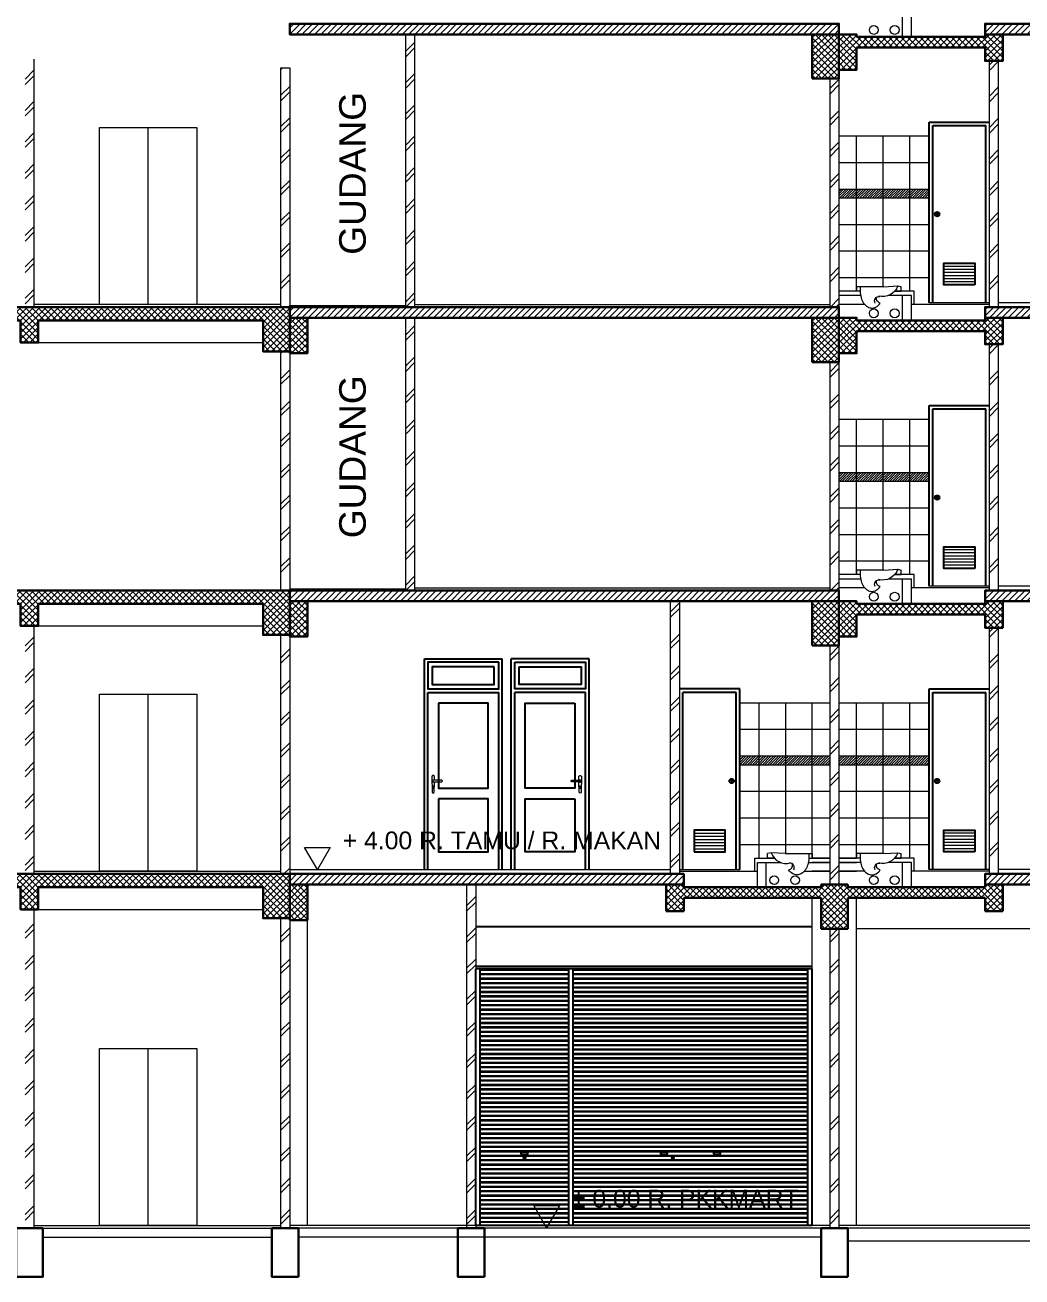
# Model space of a CAD drawing. Header units: millimetres. Extents: x -16 to 103, y -17 to 67.
# Drawn here: x 9.46 to 20.72, y -0.58 to 13.56 of the extents above; entities that cross this region are included whole.
import ezdxf

# ---------------------------------------------------------------- set-up
doc = ezdxf.new("R2010")
doc.units = ezdxf.units.MM
for name, color, linetype, lineweight in [('ars', 11, 'Continuous', 0), ('BLK', 1, 'Continuous', 30), ('lan', 7, 'Continuous', 15), ('NOT', 7, 'Continuous', 20), ('SANITAIR', 15, 'Continuous', 9), ('tem', 5, 'Continuous', 20)]:
    doc.layers.add(name, color=color, linetype=linetype, lineweight=lineweight)
doc.layers.add('Kusen', color=30, linetype='Continuous')
doc.styles.add('S', font='simplex', dxfattribs={"width": 0.75})
doc.styles.get("Standard").update_dxf_attribs({"font": 'arial.ttf'})
pattern_1 = [(45, (0, 0), (-0.03535534, 0.03535534), []), (135, (0, 0), (-0.03535534, -0.03535534), [])]
pattern_2 = [(45, (0, 0), (-0.03535534, 0.03535534), [])]
pattern_3 = [(45, (0, 3.2), (-0.03535534, 0.03535534), []), (135, (0, 3.2), (-0.03535534, -0.03535534), [])]
pattern_4 = [(45, (0, 3.2), (-0.03535534, 0.03535534), [])]

# ---------------------------------------------------------------- blocks, each defined once
blk = doc.blocks.new('PEIL')
blk.add_lwpolyline([(-0.188, 0.325), (0.188, 0.325), (0, 0)], close=True)
at = {"style": 'S', "width": 1.1, "flags": 4}
blk.add_attdef('CAT', (0.265, 0.036), '', height=0.2, dxfattribs=at)
blk = doc.blocks.new('Sswc2')
for p, q in [((-0.465, 0.01), (-0.505, 0)), ((-0.505, -0.05), (-0.505, 0)), ((-0.306, 0), (-0.465, 0.01)), ((-0.306, 0), (0, 0)), ((-0.04, 0), (-0.04, -0.05)), ((0, 0), (0, -0.05)), ((-0.433, -0.05), (-0.505, -0.05)), ((-0.04, -0.05), (0, -0.05))]:
    blk.add_line(p, q)
blk.add_lwpolyline([(-0.04, -0.05, -0.070615), (-0.051, -0.125, -0.082272), (-0.079, -0.184, -0.106848), (-0.125, -0.227, -0.134472), (-0.173, -0.24, -0.134472), (-0.221, -0.227, -0.106848), (-0.267, -0.184, -0.006572)], format="xyb")
for centre, radius, start, end in [((-0.294, 0.069), 0.181, 199.1507, 284.8781), ((-0.277, -0.131), 0.0539, 281.0512, 16.0423), ((-0.254, -0.159), 0.0509, 329.5758, 97.5426)]:
    blk.add_arc(centre, radius, start, end)
blk = doc.blocks.new('GAGANG PINTU')
at = {"ltscale": 0.2}
for points in [[(1350.091, 1379.836), (1350.09, 1379.884), (1350.094, 1379.884, -0.666667), (1350.118, 1379.884), (1350.122, 1379.884), (1350.118, 1379.7), (1350.114, 1379.7, -1), (1350.098, 1379.7), (1350.094, 1379.7), (1350.091, 1379.82)], [(1350.01, 1379.82, -1), (1350.01, 1379.836), (1350.106, 1379.836, -1), (1350.106, 1379.82), (1350.01, 1379.82)]]:
    blk.add_lwpolyline(points, format="xyb", dxfattribs=at)
at = {"lineweight": 0, "ltscale": 0.2}
blk.add_lwpolyline([(1350.102, 1379.758, -3.732051), (1350.11, 1379.758), (1350.11, 1379.748, -1), (1350.102, 1379.748), (1350.102, 1379.758)], format="xyb", dxfattribs=at)
blk.add_lwpolyline([(1350.105, 1379.768), (1350.107, 1379.768), (1350.107, 1379.76), (1350.105, 1379.76)], close=True, dxfattribs=at)
blk.add_circle((1350.106, 1379.764), 0.0072, dxfattribs=at)
blk.add_arc((1350.106, 1379.828), 0.012, 221.8103, 138.1897, dxfattribs=at)

msp = doc.modelspace()

# ---------------------------------------------------------------- hatches: boundary and pattern name
at = {"layer": 'ars'}
h = msp.add_hatch(dxfattribs=at)
h.set_pattern_fill('_USER', color=256, scale=0.05, angle=45, pattern_type=0)
h.set_pattern_definition(pattern_4)
h.paths.add_polyline_path([(18.65, 13.455), (12.45, 13.455), (12.45, 13.575), (18.65, 13.575)])
h = msp.add_hatch(dxfattribs=at)
h.set_pattern_fill('_USER', color=256, scale=0.05, angle=45, pattern_type=0)
h.set_pattern_definition([(45, (0, 6.4), (-0.03535534, 0.03535534), [])])
h.paths.add_polyline_path([(29.3, 13.455), (20.3, 13.455), (20.3, 13.575), (29.3, 13.575)])
h = msp.add_hatch(dxfattribs=at)
h.set_pattern_fill('TEMBOK', color=256, scale=0.25)
h.set_pattern_definition([(45, (13.81, 9.425), (-0.176777, 0.176777), []), (45, (13.8725, 9.425), (-0.176777, 0.176777), [])])
h.paths.add_polyline_path([(13.86, 13.455), (13.76, 13.455), (13.76, 10.375), (13.86, 10.375)])
h = msp.add_hatch(dxfattribs=at)
h.set_pattern_fill('_USER', color=256, scale=0.05, angle=45, double=1, pattern_type=0)
h.set_pattern_definition(pattern_3)
h.paths.add_polyline_path([(18.65, 13.455), (18.35, 13.455), (18.35, 12.955), (18.65, 12.955)])
h = msp.add_hatch(dxfattribs=at)
h.set_pattern_fill('_USER', color=256, scale=0.05, angle=45, double=1, pattern_type=0)
h.set_pattern_definition([(45, (0, 6.4), (-0.03535534, 0.03535534), []), (135, (0, 6.4), (-0.03535534, -0.03535534), [])])
h.paths.add_polyline_path([(18.65, 13.455), (18.85, 13.455), (18.85, 13.425), (20.3, 13.425), (20.3, 13.455), (20.5, 13.455), (20.5, 13.155), (20.3, 13.155), (20.3, 13.305), (18.85, 13.305), (18.85, 13.055), (18.65, 13.055)])
h = msp.add_hatch(dxfattribs=at)
h.set_pattern_fill('TEMBOK', color=256, scale=0.25)
h.set_pattern_definition([(45, (9.51217, 10.525), (-0.176777, 0.176777), []), (45, (9.57467, 10.525), (-0.176777, 0.176777), [])])
h.paths.add_polyline_path([(9.5622, 13.175), (9.4622, 13.175), (9.4622, 10.375), (9.5622, 10.375)])
h = msp.add_hatch(dxfattribs=at)
h.set_pattern_fill('TEMBOK', color=256, scale=0.25)
h.set_pattern_definition([(45, (4.4, 9.535), (-0.1767767, 0.1767767), []), (45, (4.4625, 9.535), (-0.1767767, 0.1767767), [])])
h.paths.add_polyline_path([(20.45, 13.155), (20.35, 13.155), (20.35, 10.375), (20.45, 10.375)])
h = msp.add_hatch(dxfattribs=at)
h.set_pattern_fill('TEMBOK', color=256, scale=0.25)
h.set_pattern_definition([(45, (-12.4, 14.18), (-0.1767767, 0.1767767), []), (45, (-12.3375, 14.18), (-0.1767767, 0.1767767), [])])
h.paths.add_polyline_path([(12.45, 10.375), (12.35, 10.375), (12.35, 13.075), (12.45, 13.075)])
h = msp.add_hatch(dxfattribs=at)
h.set_pattern_fill('TEMBOK', color=256, scale=0.25)
h.set_pattern_definition([(45, (6.2, 9.335), (-0.1767767, 0.1767767), []), (45, (6.2625, 9.335), (-0.1767767, 0.1767767), [])])
h.paths.add_polyline_path([(18.65, 12.955), (18.55, 12.955), (18.55, 10.375), (18.65, 10.375)])
at = {"layer": 'ars', "linetype": 'ByBlock'}
h = msp.add_hatch(dxfattribs=at)
h.set_pattern_fill('_USER', color=256, scale=0.02, angle=45, pattern_type=0)
h.set_pattern_definition([(45, (34.385, 3.405), (-0.014142136, 0.014142136), [])])
h.paths.add_polyline_path([(18.65, 11.605), (18.65, 11.705), (19.67, 11.705), (19.67, 11.605)])
at = {"layer": 'ars'}
h = msp.add_hatch(dxfattribs=at)
h.set_pattern_fill('_USER', color=256, scale=0.05, angle=45, double=1, pattern_type=0)
h.set_pattern_definition([(45, (0, 6.4), (-0.03535534, 0.03535534), []), (135, (0, 6.4), (-0.03535534, -0.03535534), [])])
h.paths.add_polyline_path([(6.15, 10.375), (6.15, 9.875), (6.45, 9.875), (6.45, 10.225), (9.4122, 10.225), (9.4122, 9.975), (9.6122, 9.975), (9.6122, 10.225), (12.15, 10.225), (12.15, 9.875), (12.45, 9.875), (12.45, 10.375)])
h = msp.add_hatch(dxfattribs=at)
h.set_pattern_fill('_USER', color=256, scale=0.05, angle=45, pattern_type=0)
h.set_pattern_definition(pattern_2)
h.paths.add_polyline_path([(18.65, 10.255), (12.45, 10.255), (12.45, 10.375), (18.65, 10.375)])
h = msp.add_hatch(dxfattribs=at)
h.set_pattern_fill('_USER', color=256, scale=0.05, angle=45, pattern_type=0)
h.set_pattern_definition(pattern_4)
h.paths.add_polyline_path([(29.3, 10.255), (20.3, 10.255), (20.3, 10.375), (29.3, 10.375)])
h = msp.add_hatch(dxfattribs=at)
h.set_pattern_fill('_USER', color=256, scale=0.05, angle=45, double=1, pattern_type=0)
h.set_pattern_definition(pattern_1)
h.paths.add_polyline_path([(12.65, 10.255), (12.45, 10.255), (12.45, 9.855), (12.65, 9.855)])
h = msp.add_hatch(dxfattribs=at)
h.set_pattern_fill('TEMBOK', color=256, scale=0.25)
h.set_pattern_definition([(45, (13.81, 6.225), (-0.176777, 0.176777), []), (45, (13.8725, 6.225), (-0.176777, 0.176777), [])])
h.paths.add_polyline_path([(13.86, 10.255), (13.76, 10.255), (13.76, 7.175), (13.86, 7.175)])
h = msp.add_hatch(dxfattribs=at)
h.set_pattern_fill('_USER', color=256, scale=0.05, angle=45, double=1, pattern_type=0)
h.set_pattern_definition(pattern_1)
h.paths.add_polyline_path([(18.65, 10.255), (18.35, 10.255), (18.35, 9.755), (18.65, 9.755)])
h = msp.add_hatch(dxfattribs=at)
h.set_pattern_fill('_USER', color=256, scale=0.05, angle=45, double=1, pattern_type=0)
h.set_pattern_definition(pattern_3)
h.paths.add_polyline_path([(18.65, 10.255), (18.85, 10.255), (18.85, 10.225), (20.3, 10.225), (20.3, 10.255), (20.5, 10.255), (20.5, 9.955), (20.3, 9.955), (20.3, 10.105), (18.85, 10.105), (18.85, 9.855), (18.65, 9.855)])
h = msp.add_hatch(dxfattribs=at)
h.set_pattern_fill('TEMBOK', color=256, scale=0.25)
h.set_pattern_definition([(45, (4.4, 6.335), (-0.1767767, 0.1767767), []), (45, (4.4625, 6.335), (-0.1767767, 0.1767767), [])])
h.paths.add_polyline_path([(20.45, 9.955), (20.35, 9.955), (20.35, 7.175), (20.45, 7.175)])
h = msp.add_hatch(dxfattribs=at)
h.set_pattern_fill('TEMBOK', color=256, scale=0.25)
h.set_pattern_definition([(45, (-12.4, 10.98), (-0.1767767, 0.1767767), []), (45, (-12.3375, 10.98), (-0.1767767, 0.1767767), [])])
h.paths.add_polyline_path([(12.45, 7.175), (12.35, 7.175), (12.35, 9.875), (12.45, 9.875)])
h = msp.add_hatch(dxfattribs=at)
h.set_pattern_fill('TEMBOK', color=256, scale=0.25)
h.set_pattern_definition([(45, (6.2, 6.135), (-0.1767767, 0.1767767), []), (45, (6.2625, 6.135), (-0.1767767, 0.1767767), [])])
h.paths.add_polyline_path([(18.65, 9.755), (18.55, 9.755), (18.55, 7.175), (18.65, 7.175)])
at = {"layer": 'ars', "linetype": 'ByBlock'}
h = msp.add_hatch(dxfattribs=at)
h.set_pattern_fill('_USER', color=256, scale=0.02, angle=45, pattern_type=0)
h.set_pattern_definition([(45, (34.385, 0.205), (-0.014142136, 0.014142136), [])])
h.paths.add_polyline_path([(18.65, 8.405), (18.65, 8.505), (19.67, 8.505), (19.67, 8.405)])
at = {"layer": 'ars'}
h = msp.add_hatch(dxfattribs=at)
h.set_pattern_fill('_USER', color=256, scale=0.05, angle=45, double=1, pattern_type=0)
h.set_pattern_definition([(45, (0, 3.2), (-0.03535534, 0.03535534), []), (135, (0, 3.2), (-0.03535534, -0.03535534), [])])
h.paths.add_polyline_path([(6.15, 7.175), (6.15, 6.675), (6.45, 6.675), (6.45, 7.025), (9.4122, 7.025), (9.4122, 6.775), (9.6122, 6.775), (9.6122, 7.025), (12.15, 7.025), (12.15, 6.675), (12.45, 6.675), (12.45, 7.175)])
h = msp.add_hatch(dxfattribs=at)
h.set_pattern_fill('_USER', color=256, scale=0.05, angle=45, pattern_type=0)
h.set_pattern_definition(pattern_2)
h.paths.add_polyline_path([(18.65, 7.055), (12.45, 7.055), (12.45, 7.175), (18.65, 7.175)])
h = msp.add_hatch(dxfattribs=at)
h.set_pattern_fill('_USER', color=256, scale=0.05, angle=45, pattern_type=0)
h.set_pattern_definition(pattern_2)
h.paths.add_polyline_path([(29.3, 7.055), (20.3, 7.055), (20.3, 7.175), (29.3, 7.175)])
h = msp.add_hatch(dxfattribs=at)
h.set_pattern_fill('_USER', color=256, scale=0.05, angle=45, double=1, pattern_type=0)
h.set_pattern_definition(pattern_1)
h.paths.add_polyline_path([(12.45, 7.055), (12.65, 7.055), (12.65, 6.655), (12.45, 6.655), (12.45, 6.675)])
h = msp.add_hatch(dxfattribs=at)
h.set_pattern_fill('TEMBOK', color=256, scale=0.25)
h.set_pattern_definition([(45, (8, 3.135), (-0.176777, 0.176777), []), (45, (8.0625, 3.135), (-0.176777, 0.176777), [])])
h.paths.add_polyline_path([(16.85, 7.055), (16.75, 7.055), (16.75, 3.975), (16.85, 3.975)])
h = msp.add_hatch(dxfattribs=at)
h.set_pattern_fill('_USER', color=256, scale=0.05, angle=45, double=1, pattern_type=0)
h.set_pattern_definition(pattern_1)
h.paths.add_polyline_path([(18.35, 6.555), (18.65, 6.555), (18.65, 7.055), (18.35, 7.055)])
h = msp.add_hatch(dxfattribs=at)
h.set_pattern_fill('_USER', color=256, scale=0.05, angle=45, double=1, pattern_type=0)
h.set_pattern_definition(pattern_1)
h.paths.add_polyline_path([(18.65, 7.055), (18.85, 7.055), (18.85, 7.025), (20.3, 7.025), (20.3, 7.055), (20.5, 7.055), (20.5, 6.755), (20.3, 6.755), (20.3, 6.905), (18.85, 6.905), (18.85, 6.655), (18.65, 6.655)])
h = msp.add_hatch(dxfattribs=at)
h.set_pattern_fill('TEMBOK', color=256, scale=0.25)
h.set_pattern_definition([(45, (9.51217, 4.125), (-0.176777, 0.176777), []), (45, (9.57467, 4.125), (-0.176777, 0.176777), [])])
h.paths.add_polyline_path([(9.5622, 6.775), (9.4622, 6.775), (9.4622, 3.975), (9.5622, 3.975)])
h = msp.add_hatch(dxfattribs=at)
h.set_pattern_fill('TEMBOK', color=256, scale=0.25)
h.set_pattern_definition([(45, (-12.4, 7.83), (-0.1767767, 0.1767767), []), (45, (-12.3375, 7.83), (-0.1767767, 0.1767767), [])])
h.paths.add_polyline_path([(12.45, 3.975), (12.35, 3.975), (12.35, 6.675), (12.45, 6.675)])
h = msp.add_hatch(dxfattribs=at)
h.set_pattern_fill('TEMBOK', color=256, scale=0.25)
h.set_pattern_definition([(45, (4.4, 3.135), (-0.1767767, 0.1767767), []), (45, (4.4625, 3.135), (-0.1767767, 0.1767767), [])])
h.paths.add_polyline_path([(20.45, 6.755), (20.35, 6.755), (20.35, 3.975), (20.45, 3.975)])
h = msp.add_hatch(dxfattribs=at)
h.set_pattern_fill('TEMBOK', color=256, scale=0.25)
h.set_pattern_definition([(45, (6.2, 2.935), (-0.1767767, 0.1767767), []), (45, (6.2625, 2.935), (-0.1767767, 0.1767767), [])])
h.paths.add_polyline_path([(18.65, 6.555), (18.55, 6.555), (18.55, 3.855), (18.65, 3.855)])
at = {"layer": 'ars', "linetype": 'ByBlock'}
h = msp.add_hatch(dxfattribs=at)
h.set_pattern_fill('_USER', color=256, scale=0.02, angle=45, pattern_type=0)
h.set_pattern_definition([(45, (35.689642, -2.994994), (-0.014142136, 0.014142136), [])])
h.paths.add_polyline_path([(17.53, 5.205), (17.53, 5.305), (18.55, 5.305), (18.55, 5.205)])
h = msp.add_hatch(dxfattribs=at)
h.set_pattern_fill('_USER', color=256, scale=0.02, angle=45, pattern_type=0)
h.set_pattern_definition([(45, (34.569642, -2.994994), (-0.014142136, 0.014142136), [])])
h.paths.add_polyline_path([(18.65, 5.205), (18.65, 5.305), (19.67, 5.305), (19.67, 5.205)])
at = {"layer": 'ars'}
h = msp.add_hatch(dxfattribs=at)
h.set_pattern_fill('_USER', color=256, scale=0.05, angle=45, double=1, pattern_type=0)
h.set_pattern_definition(pattern_1)
h.paths.add_polyline_path([(6.15, 3.975), (6.15, 3.475), (6.45, 3.475), (6.45, 3.825), (9.4122, 3.825), (9.4122, 3.575), (9.6122, 3.575), (9.6122, 3.825), (12.15, 3.825), (12.15, 3.475), (12.45, 3.475), (12.45, 3.975)])
h = msp.add_hatch(dxfattribs=at)
h.set_pattern_fill('_USER', color=256, scale=0.05, angle=45, pattern_type=0)
h.set_pattern_definition(pattern_2)
h.paths.add_polyline_path([(16.9, 3.975), (12.45, 3.975), (12.45, 3.855), (16.9, 3.855)])
h = msp.add_hatch(dxfattribs=at)
h.set_pattern_fill('_USER', color=256, scale=0.05, angle=45, pattern_type=0)
h.set_pattern_definition(pattern_2)
h.paths.add_polyline_path([(29.3, 3.855), (20.3, 3.855), (20.3, 3.975), (29.3, 3.975)])
h = msp.add_hatch(dxfattribs=at)
h.set_pattern_fill('_USER', color=256, scale=0.05, angle=45, double=1, pattern_type=0)
h.set_pattern_definition([(45, (-5.103317, 2e-15), (-0.03535534, 0.03535534), []), (135, (-5.103317, 2e-15), (-0.03535534, -0.03535534), [])])
h.paths.add_polyline_path([(12.65, 3.855), (12.45, 3.855), (12.45, 3.475), (12.45, 3.475), (12.45, 3.455), (12.65, 3.455)])
h = msp.add_hatch(dxfattribs=at)
h.set_pattern_fill('TEMBOK', color=256, scale=0.25)
h.set_pattern_definition([(45, (-10.3, 4.68), (-0.1767767, 0.1767767), []), (45, (-10.2375, 4.68), (-0.1767767, 0.1767767), [])])
h.paths.add_polyline_path([(14.55, -0.025), (14.45, -0.025), (14.45, 3.855), (14.55, 3.855)])
h = msp.add_hatch(dxfattribs=at)
h.set_pattern_fill('_USER', color=256, scale=0.05, angle=45, double=1, pattern_type=0)
h.set_pattern_definition(pattern_1)
h.paths.add_polyline_path([(16.7, 3.855), (16.9, 3.855), (16.9, 3.825), (18.45, 3.825), (18.45, 3.855), (18.75, 3.855), (18.75, 3.825), (20.3, 3.825), (20.3, 3.855), (20.5, 3.855), (20.5, 3.555), (20.3, 3.555), (20.3, 3.705), (18.75, 3.705), (18.75, 3.355), (18.45, 3.355), (18.45, 3.705), (16.9, 3.705), (16.9, 3.555), (16.7, 3.555)])
h = msp.add_hatch(dxfattribs=at)
h.set_pattern_fill('TEMBOK', color=256, scale=0.25)
h.set_pattern_definition([(45, (9.48783, 0.155), (-0.176777, 0.176777), []), (45, (9.55033, 0.155), (-0.176777, 0.176777), [])])
h.paths.add_polyline_path([(9.5622, 3.575), (9.4622, 3.575), (9.4622, -0.025), (9.5622, -0.025)])
h = msp.add_hatch(dxfattribs=at)
h.set_pattern_fill('TEMBOK', color=256, scale=0.25)
h.set_pattern_definition([(45, (-12.4, 4.68), (-0.1767767, 0.1767767), []), (45, (-12.3375, 4.68), (-0.1767767, 0.1767767), [])])
h.paths.add_polyline_path([(12.45, -0.025), (12.35, -0.025), (12.35, 3.475), (12.45, 3.475)])
h = msp.add_hatch(dxfattribs=at)
h.set_pattern_fill('TEMBOK', color=256, scale=0.25)
h.set_pattern_definition([(45, (-6.2, 4.68), (-0.1767767, 0.1767767), []), (45, (-6.1375, 4.68), (-0.1767767, 0.1767767), [])])
h.paths.add_polyline_path([(18.65, -0.025), (18.55, -0.025), (18.55, 3.355), (18.65, 3.355)])

# ---------------------------------------------------------------- linework, layer by layer
for p, q in [((19.67, 12.305), (18.65, 12.305)), ((18.85, 10.555), (18.85, 12.305)), ((19.15, 10.605), (19.15, 12.305)), ((19.45, 10.555), (19.45, 12.305)), ((19.67, 12.005), (18.65, 12.005)), ((19.67, 11.705), (18.65, 11.705)), ((19.67, 11.605), (18.65, 11.605)), ((19.67, 11.305), (18.65, 11.305)), ((19.67, 11.005), (18.65, 11.005)), ((20.185, 10.835), (19.835, 10.835)), ((20.185, 10.8), (19.835, 10.8)), ((20.185, 10.765), (19.835, 10.765)), ((19.67, 10.705), (18.65, 10.705)), ((20.185, 10.73), (19.835, 10.73)), ((20.185, 10.695), (19.835, 10.695)), ((20.185, 10.66), (19.835, 10.66)), ((19.67, 9.105), (18.65, 9.105)), ((18.85, 7.355), (18.85, 9.105)), ((19.15, 7.405), (19.15, 9.105)), ((19.45, 7.355), (19.45, 9.105)), ((19.67, 8.805), (18.65, 8.805)), ((19.67, 8.505), (18.65, 8.505)), ((19.67, 8.405), (18.65, 8.405)), ((19.67, 8.105), (18.65, 8.105)), ((19.67, 7.805), (18.65, 7.805)), ((20.185, 7.635), (19.835, 7.635)), ((19.67, 7.505), (18.65, 7.505)), ((20.185, 7.6), (19.835, 7.6)), ((20.185, 7.565), (19.835, 7.565)), ((20.185, 7.53), (19.835, 7.53)), ((20.185, 7.495), (19.835, 7.495)), ((20.185, 7.46), (19.835, 7.46)), ((18.55, 5.905), (17.53, 5.905)), ((17.75, 4.155), (17.75, 5.905)), ((18.05, 4.205), (18.05, 5.905)), ((18.35, 4.155), (18.35, 5.905)), ((18.55, 4.155), (18.55, 5.905)), ((19.67, 5.905), (18.65, 5.905)), ((18.85, 4.155), (18.85, 5.905)), ((19.15, 4.205), (19.15, 5.905)), ((19.45, 4.155), (19.45, 5.905)), ((18.55, 5.605), (17.53, 5.605)), ((19.67, 5.605), (18.65, 5.605)), ((18.55, 5.305), (17.53, 5.305)), ((19.67, 5.305), (18.65, 5.305)), ((18.55, 5.205), (17.53, 5.205)), ((19.67, 5.205), (18.65, 5.205)), ((18.55, 4.905), (17.53, 4.905)), ((19.67, 4.905), (18.65, 4.905)), ((18.55, 4.605), (17.53, 4.605)), ((19.67, 4.605), (18.65, 4.605)), ((17.015, 4.435), (17.365, 4.435)), ((17.015, 4.4), (17.365, 4.4)), ((20.185, 4.435), (19.835, 4.435)), ((20.185, 4.4), (19.835, 4.4)), ((17.015, 4.365), (17.365, 4.365)), ((17.015, 4.33), (17.365, 4.33)), ((17.015, 4.295), (17.365, 4.295)), ((17.015, 4.26), (17.365, 4.26)), ((18.55, 4.305), (17.53, 4.305)), ((19.67, 4.305), (18.65, 4.305)), ((20.185, 4.365), (19.835, 4.365)), ((20.185, 4.33), (19.835, 4.33)), ((20.185, 4.295), (19.835, 4.295)), ((20.185, 4.26), (19.835, 4.26)), ((14.6, 2.9014), (15.6, 2.9014)), ((14.6, 2.8886), (15.6, 2.8886)), ((14.6, 2.8514), (15.6, 2.8514)), ((14.6, 2.8386), (15.6, 2.8386)), ((15.65, 2.9014), (18.3, 2.9014)), ((15.65, 2.8886), (18.3, 2.8886)), ((15.65, 2.8514), (18.3, 2.8514)), ((15.65, 2.8386), (18.3, 2.8386)), ((14.6, 2.8014), (15.6, 2.8014)), ((14.6, 2.7886), (15.6, 2.7886)), ((14.6, 2.7514), (15.6, 2.7514)), ((14.6, 2.7386), (15.6, 2.7386)), ((14.6, 2.7014), (15.6, 2.7014)), ((14.6, 2.6886), (15.6, 2.6886)), ((15.65, 2.8014), (18.3, 2.8014)), ((15.65, 2.7886), (18.3, 2.7886)), ((15.65, 2.7514), (18.3, 2.7514)), ((15.65, 2.7386), (18.3, 2.7386)), ((15.65, 2.7014), (18.3, 2.7014)), ((15.65, 2.6886), (18.3, 2.6886)), ((14.6, 2.6514), (15.6, 2.6514)), ((14.6, 2.6386), (15.6, 2.6386)), ((14.6, 2.6014), (15.6, 2.6014)), ((14.6, 2.5886), (15.6, 2.5886)), ((14.6, 2.5514), (15.6, 2.5514)), ((15.65, 2.6514), (18.3, 2.6514)), ((15.65, 2.6386), (18.3, 2.6386)), ((15.65, 2.6014), (18.3, 2.6014)), ((15.65, 2.5886), (18.3, 2.5886)), ((15.65, 2.5514), (18.3, 2.5514)), ((14.6, 2.5386), (15.6, 2.5386)), ((14.6, 2.5014), (15.6, 2.5014)), ((14.6, 2.4886), (15.6, 2.4886)), ((14.6, 2.4514), (15.6, 2.4514)), ((14.6, 2.4386), (15.6, 2.4386)), ((15.65, 2.5386), (18.3, 2.5386)), ((15.65, 2.5014), (18.3, 2.5014)), ((15.65, 2.4886), (18.3, 2.4886)), ((15.65, 2.4514), (18.3, 2.4514)), ((15.65, 2.4386), (18.3, 2.4386)), ((14.6, 2.4014), (15.6, 2.4014)), ((14.6, 2.3886), (15.6, 2.3886)), ((14.6, 2.3514), (15.6, 2.3514)), ((14.6, 2.3386), (15.6, 2.3386)), ((14.6, 2.3014), (15.6, 2.3014)), ((14.6, 2.2886), (15.6, 2.2886)), ((15.65, 2.4014), (18.3, 2.4014)), ((15.65, 2.3886), (18.3, 2.3886)), ((15.65, 2.3514), (18.3, 2.3514)), ((15.65, 2.3386), (18.3, 2.3386)), ((15.65, 2.3014), (18.3, 2.3014)), ((15.65, 2.2886), (18.3, 2.2886)), ((14.6, 2.2514), (15.6, 2.2514)), ((14.6, 2.2386), (15.6, 2.2386)), ((14.6, 2.2014), (15.6, 2.2014)), ((14.6, 2.1886), (15.6, 2.1886)), ((14.6, 2.1514), (15.6, 2.1514)), ((14.6, 2.1386), (15.6, 2.1386)), ((15.65, 2.2514), (18.3, 2.2514)), ((15.65, 2.2386), (18.3, 2.2386)), ((15.65, 2.2014), (18.3, 2.2014)), ((15.65, 2.1886), (18.3, 2.1886)), ((15.65, 2.1514), (18.3, 2.1514)), ((15.65, 2.1386), (18.3, 2.1386)), ((14.6, 2.1014), (15.6, 2.1014)), ((14.6, 2.0886), (15.6, 2.0886)), ((14.6, 2.0514), (15.6, 2.0514)), ((14.6, 2.0386), (15.6, 2.0386)), ((14.6, 2.0014), (15.6, 2.0014)), ((14.6, 1.9886), (15.6, 1.9886)), ((15.65, 2.1014), (18.3, 2.1014)), ((15.65, 2.0886), (18.3, 2.0886)), ((15.65, 2.0514), (18.3, 2.0514)), ((15.65, 2.0386), (18.3, 2.0386)), ((15.65, 2.0014), (18.3, 2.0014)), ((15.65, 1.9886), (18.3, 1.9886)), ((14.6, 1.9514), (15.6, 1.9514)), ((14.6, 1.9386), (15.6, 1.9386)), ((14.6, 1.9014), (15.6, 1.9014)), ((14.6, 1.8886), (15.6, 1.8886)), ((14.6, 1.8514), (15.6, 1.8514)), ((14.6, 1.8386), (15.6, 1.8386)), ((15.65, 1.9514), (18.3, 1.9514)), ((15.65, 1.9386), (18.3, 1.9386)), ((15.65, 1.9014), (18.3, 1.9014)), ((15.65, 1.8886), (18.3, 1.8886)), ((15.65, 1.8514), (18.3, 1.8514)), ((15.65, 1.8386), (18.3, 1.8386)), ((14.6, 1.8014), (15.6, 1.8014)), ((14.6, 1.7886), (15.6, 1.7886)), ((14.6, 1.7514), (15.6, 1.7514)), ((14.6, 1.7386), (15.6, 1.7386)), ((14.6, 1.7014), (15.6, 1.7014)), ((15.65, 1.8014), (18.3, 1.8014)), ((15.65, 1.7886), (18.3, 1.7886)), ((15.65, 1.7514), (18.3, 1.7514)), ((15.65, 1.7386), (18.3, 1.7386)), ((15.65, 1.7014), (18.3, 1.7014)), ((14.6, 1.6886), (15.6, 1.6886)), ((14.6, 1.6514), (15.6, 1.6514)), ((14.6, 1.6386), (15.6, 1.6386)), ((14.6, 1.6014), (15.6, 1.6014)), ((14.6, 1.5886), (15.6, 1.5886)), ((15.65, 1.6886), (18.3, 1.6886)), ((15.65, 1.6514), (18.3, 1.6514)), ((15.65, 1.6386), (18.3, 1.6386)), ((15.65, 1.6014), (18.3, 1.6014)), ((15.65, 1.5886), (18.3, 1.5886)), ((14.6, 1.5514), (15.6, 1.5514)), ((14.6, 1.5386), (15.6, 1.5386)), ((14.6, 1.5014), (15.6, 1.5014)), ((14.6, 1.4886), (15.6, 1.4886)), ((14.6, 1.4514), (15.6, 1.4514)), ((14.6, 1.4386), (15.6, 1.4386)), ((15.65, 1.5514), (18.3, 1.5514)), ((15.65, 1.5386), (18.3, 1.5386)), ((15.65, 1.5014), (18.3, 1.5014)), ((15.65, 1.4886), (18.3, 1.4886)), ((15.65, 1.4514), (18.3, 1.4514)), ((15.65, 1.4386), (18.3, 1.4386)), ((14.6, 1.4014), (15.6, 1.4014)), ((14.6, 1.3886), (15.6, 1.3886)), ((14.6, 1.3514), (15.6, 1.3514)), ((14.6, 1.3386), (15.6, 1.3386)), ((14.6, 1.3014), (15.6, 1.3014)), ((14.6, 1.2886), (15.6, 1.2886)), ((15.65, 1.4014), (18.3, 1.4014)), ((15.65, 1.3886), (18.3, 1.3886)), ((15.65, 1.3514), (18.3, 1.3514)), ((15.65, 1.3386), (18.3, 1.3386)), ((15.65, 1.3014), (18.3, 1.3014)), ((15.65, 1.2886), (18.3, 1.2886)), ((14.6, 1.2514), (15.6, 1.2514)), ((14.6, 1.2386), (15.6, 1.2386)), ((14.6, 1.2014), (15.6, 1.2014)), ((14.6, 1.1886), (15.6, 1.1886)), ((14.6, 1.1514), (15.6, 1.1514)), ((14.6, 1.1386), (15.6, 1.1386)), ((15.65, 1.2514), (18.3, 1.2514)), ((15.65, 1.2386), (18.3, 1.2386)), ((15.65, 1.2014), (18.3, 1.2014)), ((15.65, 1.1886), (18.3, 1.1886)), ((15.65, 1.1514), (18.3, 1.1514)), ((15.65, 1.1386), (18.3, 1.1386)), ((14.6, 1.1014), (15.6, 1.1014)), ((14.6, 1.0886), (15.6, 1.0886)), ((14.6, 1.0514), (15.6, 1.0514)), ((14.6, 1.0386), (15.6, 1.0386)), ((14.6, 1.0014), (15.6, 1.0014)), ((15.65, 1.1014), (18.3, 1.1014)), ((15.65, 1.0886), (18.3, 1.0886)), ((15.65, 1.0514), (18.3, 1.0514)), ((15.65, 1.0386), (18.3, 1.0386)), ((15.65, 1.0014), (18.3, 1.0014)), ((14.6, 0.9886), (15.6, 0.9886)), ((14.6, 0.9514), (15.6, 0.9514)), ((14.6, 0.9386), (15.6, 0.9386)), ((14.6, 0.9014), (15.6, 0.9014)), ((14.6, 0.8886), (15.6, 0.8886)), ((14.6, 0.8514), (15.6, 0.8514)), ((15.65, 0.9886), (18.3, 0.9886)), ((15.65, 0.9514), (18.3, 0.9514)), ((15.65, 0.9386), (18.3, 0.9386)), ((15.65, 0.9014), (18.3, 0.9014)), ((15.65, 0.8886), (18.3, 0.8886)), ((15.65, 0.8514), (18.3, 0.8514)), ((14.6, 0.8386), (15.6, 0.8386)), ((14.6, 0.8014), (15.6, 0.8014)), ((14.6, 0.7886), (15.6, 0.7886)), ((14.6, 0.7514), (15.6, 0.7514)), ((14.6, 0.7386), (15.6, 0.7386)), ((15.65, 0.8386), (18.3, 0.8386)), ((15.65, 0.8014), (18.3, 0.8014)), ((15.65, 0.7886), (18.3, 0.7886)), ((15.65, 0.7514), (18.3, 0.7514)), ((15.65, 0.7386), (18.3, 0.7386)), ((14.6, 0.7014), (15.6, 0.7014)), ((14.6, 0.6886), (15.6, 0.6886)), ((14.6, 0.6514), (15.6, 0.6514)), ((14.6, 0.6386), (15.6, 0.6386)), ((14.6, 0.6014), (15.6, 0.6014)), ((14.6, 0.5886), (15.6, 0.5886)), ((15.65, 0.7014), (18.3, 0.7014)), ((15.65, 0.6886), (18.3, 0.6886)), ((15.65, 0.6514), (18.3, 0.6514)), ((15.65, 0.6386), (18.3, 0.6386)), ((15.65, 0.6014), (18.3, 0.6014)), ((15.65, 0.5886), (18.3, 0.5886)), ((14.6, 0.5514), (15.6, 0.5514)), ((14.6, 0.5386), (15.6, 0.5386)), ((14.6, 0.5014), (15.6, 0.5014)), ((14.6, 0.4886), (15.6, 0.4886)), ((14.6, 0.4514), (15.6, 0.4514)), ((14.6, 0.4386), (15.6, 0.4386)), ((15.65, 0.5514), (18.3, 0.5514)), ((15.65, 0.5386), (18.3, 0.5386)), ((15.65, 0.5014), (18.3, 0.5014)), ((15.65, 0.4886), (18.3, 0.4886)), ((15.65, 0.4514), (18.3, 0.4514)), ((15.65, 0.4386), (18.3, 0.4386)), ((14.6, 0.4014), (15.6, 0.4014)), ((14.6, 0.3886), (15.6, 0.3886)), ((14.6, 0.3514), (15.6, 0.3514)), ((14.6, 0.3386), (15.6, 0.3386)), ((14.6, 0.3014), (15.6, 0.3014)), ((14.6, 0.2886), (15.6, 0.2886)), ((15.65, 0.4014), (18.3, 0.4014)), ((15.65, 0.3886), (18.3, 0.3886)), ((15.65, 0.3514), (18.3, 0.3514)), ((15.65, 0.3386), (18.3, 0.3386)), ((15.65, 0.3014), (18.3, 0.3014)), ((15.65, 0.2886), (18.3, 0.2886)), ((14.6, 0.2514), (15.6, 0.2514)), ((14.6, 0.2386), (15.6, 0.2386)), ((14.6, 0.2014), (15.6, 0.2014)), ((14.6, 0.1886), (15.6, 0.1886)), ((14.6, 0.1514), (15.6, 0.1514)), ((15.65, 0.2514), (18.3, 0.2514)), ((15.65, 0.2386), (18.3, 0.2386)), ((15.65, 0.2014), (18.3, 0.2014)), ((15.65, 0.1886), (18.3, 0.1886)), ((15.65, 0.1514), (18.3, 0.1514)), ((14.6, 0.1386), (15.6, 0.1386)), ((14.6, 0.1014), (15.6, 0.1014)), ((14.6, 0.0886), (15.6, 0.0886)), ((15.65, 0.1386), (18.3, 0.1386)), ((15.65, 0.1014), (18.3, 0.1014)), ((15.65, 0.0886), (18.3, 0.0886))]:
    msp.add_line(p, q, dxfattribs=at)
for points in [[(15.1025, 0.775), (15.1025, 0.765), (15.0975, 0.765), (15.0975, 0.775)], [(16.7775, 0.775), (16.7775, 0.765), (16.7725, 0.765), (16.7725, 0.775)]]:
    msp.add_lwpolyline(points, close=True, dxfattribs=at)
for centre, radius in [((15.1, 0.77), 0.015), ((15.1, 0.77), 0.01), ((16.775, 0.77), 0.015), ((16.775, 0.77), 0.01)]:
    msp.add_circle(centre, radius, dxfattribs=at)
at = {"layer": 'BLK', "linetype": 'Continuous', "ltscale": 2}
for p, q in [((12.65, 3.455), (12.65, 3.855)), ((16.7, 3.855), (16.7, 3.555)), ((16.9, 3.825), (16.9, 3.855)), ((20.3, 3.825), (20.3, 3.855)), ((20.5, 3.855), (20.5, 3.555)), ((16.9, 3.555), (16.9, 3.705)), ((20.3, 3.555), (20.3, 3.705)), ((16.7, 3.555), (16.9, 3.555)), ((20.5, 3.555), (20.3, 3.555)), ((12.45, 3.455), (12.65, 3.455))]:
    msp.add_line(p, q, dxfattribs=at)
at = {"layer": 'BLK'}
for p, q in [((18.45, 3.825), (16.9, 3.825)), ((18.45, 3.825), (18.45, 3.855)), ((18.45, 3.855), (18.75, 3.855)), ((18.75, 3.855), (18.75, 3.825)), ((18.75, 3.825), (20.3, 3.825)), ((16.9, 3.705), (18.45, 3.705)), ((18.45, 3.355), (18.45, 3.705)), ((20.3, 3.705), (18.75, 3.705)), ((18.75, 3.705), (18.75, 3.355)), ((12.45, 3.475), (12.45, 3.455)), ((18.75, 3.355), (18.45, 3.355))]:
    msp.add_line(p, q, dxfattribs=at)
for points in [[(18.65, 13.455), (12.45, 13.455), (12.45, 13.575), (18.65, 13.575)], [(29.3, 13.455), (20.3, 13.455), (20.3, 13.575), (29.3, 13.575)], [(18.35, 12.955), (18.65, 12.955), (18.65, 13.455), (18.35, 13.455)], [(6.15, 10.375), (6.15, 9.875), (6.45, 9.875), (6.45, 10.225), (9.4122, 10.225), (9.4122, 9.975), (9.6122, 9.975), (9.6122, 10.225), (12.15, 10.225), (12.15, 9.875), (12.45, 9.875), (12.45, 10.375)], [(18.65, 10.255), (12.45, 10.255), (12.45, 10.375), (18.65, 10.375)], [(29.3, 10.255), (20.3, 10.255), (20.3, 10.375), (29.3, 10.375)], [(12.45, 9.855), (12.65, 9.855), (12.65, 10.255), (12.45, 10.255)], [(18.35, 9.755), (18.65, 9.755), (18.65, 10.255), (18.35, 10.255)], [(6.15, 7.175), (6.15, 6.675), (6.45, 6.675), (6.45, 7.025), (9.4122, 7.025), (9.4122, 6.775), (9.6122, 6.775), (9.6122, 7.025), (12.15, 7.025), (12.15, 6.675), (12.45, 6.675), (12.45, 7.175)], [(18.65, 7.055), (12.45, 7.055), (12.45, 7.175), (18.65, 7.175)], [(29.3, 7.055), (20.3, 7.055), (20.3, 7.175), (29.3, 7.175)], [(12.45, 6.655), (12.65, 6.655), (12.65, 7.055), (12.45, 7.055)], [(18.35, 6.555), (18.65, 6.555), (18.65, 7.055), (18.35, 7.055)], [(6.15, 3.975), (6.15, 3.475), (6.45, 3.475), (6.45, 3.825), (9.4122, 3.825), (9.4122, 3.575), (9.6122, 3.575), (9.6122, 3.825), (12.15, 3.825), (12.15, 3.475), (12.45, 3.475), (12.45, 3.975)], [(16.9, 3.975), (12.45, 3.975), (12.45, 3.855), (16.9, 3.855)], [(29.3, 3.855), (20.3, 3.855), (20.3, 3.975), (29.3, 3.975)]]:
    msp.add_lwpolyline(points, close=True, dxfattribs=at)
for points in [[(18.85, 13.425), (18.85, 13.455), (18.65, 13.455), (18.65, 13.055), (18.85, 13.055), (18.85, 13.305)], [(18.85, 13.425), (20.3, 13.425), (20.3, 13.455), (20.5, 13.455), (20.5, 13.155), (20.3, 13.155), (20.3, 13.305), (18.85, 13.305)], [(18.85, 10.225), (18.85, 10.255), (18.65, 10.255), (18.65, 9.855), (18.85, 9.855), (18.85, 10.105)], [(18.85, 10.225), (20.3, 10.225), (20.3, 10.255), (20.5, 10.255), (20.5, 9.955), (20.3, 9.955), (20.3, 10.105), (18.85, 10.105)], [(18.85, 7.025), (18.85, 7.055), (18.65, 7.055), (18.65, 6.655), (18.85, 6.655), (18.85, 6.905)], [(18.85, 7.025), (20.3, 7.025), (20.3, 7.055), (20.5, 7.055), (20.5, 6.755), (20.3, 6.755), (20.3, 6.905), (18.85, 6.905)]]:
    msp.add_lwpolyline(points, dxfattribs=at)
at = {"layer": 'BLK', "ltscale": 2}
for points in [[(9.3622, -0.575), (9.6622, -0.575), (9.6622, -0.025), (9.3622, -0.025)], [(12.55, -0.575), (12.25, -0.575), (12.25, -0.025), (12.55, -0.025)], [(14.65, -0.575), (14.35, -0.575), (14.35, -0.025), (14.65, -0.025)], [(18.75, -0.575), (18.45, -0.575), (18.45, -0.025), (18.75, -0.025)]]:
    msp.add_lwpolyline(points, close=True, dxfattribs=at)
at = {"layer": 'Kusen'}
for p, q in [((19.67, 10.425), (19.67, 12.465)), ((19.67, 12.465), (20.35, 12.465)), ((19.71, 10.425), (19.71, 12.425)), ((19.71, 12.425), (20.31, 12.425)), ((20.31, 10.425), (20.31, 12.425)), ((19.67, 7.225), (19.67, 9.265)), ((19.67, 9.265), (20.35, 9.265)), ((19.71, 7.225), (19.71, 9.225)), ((19.71, 9.225), (20.31, 9.225)), ((20.31, 7.225), (20.31, 9.225)), ((13.97, 4.025), (13.97, 6.405)), ((13.97, 6.405), (14.85, 6.405)), ((14.85, 4.025), (14.85, 6.405)), ((15.83, 6.405), (14.95, 6.405)), ((14.95, 4.025), (14.95, 6.405)), ((15.83, 4.025), (15.83, 6.405)), ((14.01, 4.025), (14.01, 6.025)), ((14.01, 6.025), (14.81, 6.025)), ((14.81, 4.025), (14.81, 6.025)), ((14.99, 4.025), (14.99, 6.025)), ((15.79, 6.025), (14.99, 6.025)), ((15.79, 4.025), (15.79, 6.025)), ((17.53, 6.065), (16.85, 6.065)), ((16.89, 4.025), (16.89, 6.025)), ((17.49, 6.025), (16.89, 6.025)), ((17.49, 4.025), (17.49, 6.025)), ((17.53, 4.025), (17.53, 6.065)), ((19.67, 4.025), (19.67, 6.065)), ((19.67, 6.065), (20.35, 6.065)), ((19.71, 4.025), (19.71, 6.025)), ((19.71, 6.025), (20.31, 6.025)), ((20.31, 4.025), (20.31, 6.025)), ((18.35, 3.38), (14.55, 3.38)), ((18.35, 2.93), (14.55, 2.93)), ((14.55, 0.005), (14.55, 2.905)), ((18.35, 2.905), (14.55, 2.905)), ((14.6, 0.005), (14.6, 2.905)), ((15.6, 0.005), (15.6, 2.905)), ((15.65, 0.005), (15.65, 2.905)), ((18.3, 0.005), (18.3, 2.905)), ((18.35, 0.005), (18.35, 2.905)), ((18.35, 0.005), (14.55, 0.005)), ((15.6, 0.045), (14.6, 0.045)), ((18.3, 0.045), (15.65, 0.045))]:
    msp.add_line(p, q, dxfattribs=at)
for points in [[(20.185, 10.625), (19.835, 10.625), (19.835, 10.87), (20.185, 10.87)], [(20.185, 7.425), (19.835, 7.425), (19.835, 7.67), (20.185, 7.67)], [(14.81, 6.365), (14.01, 6.365), (14.01, 6.065), (14.81, 6.065)], [(14.99, 6.365), (15.79, 6.365), (15.79, 6.065), (14.99, 6.065)], [(14.76, 6.315), (14.06, 6.315), (14.06, 6.115), (14.76, 6.115)], [(15.04, 6.315), (15.74, 6.315), (15.74, 6.115), (15.04, 6.115)], [(14.13, 5.905), (14.13, 4.945), (14.69, 4.945), (14.69, 5.905)], [(15.67, 5.905), (15.67, 4.945), (15.11, 4.945), (15.11, 5.905)], [(14.13, 4.825), (14.13, 4.225), (14.69, 4.225), (14.69, 4.825)], [(15.67, 4.825), (15.67, 4.225), (15.11, 4.225), (15.11, 4.825)], [(17.015, 4.225), (17.365, 4.225), (17.365, 4.47), (17.015, 4.47)], [(20.185, 4.225), (19.835, 4.225), (19.835, 4.47), (20.185, 4.47)]]:
    msp.add_lwpolyline(points, close=True, dxfattribs=at)
for points in [[(15.125, 0.805), (15.075, 0.805, -0.4142136), (15.065, 0.815), (15.065, 0.825, -0.4142136), (15.075, 0.835), (15.125, 0.835, -0.4142136), (15.135, 0.825), (15.135, 0.815, -0.4142136)], [(16.7, 0.805), (16.65, 0.805, -0.4142136), (16.64, 0.815), (16.64, 0.825, -0.4142136), (16.65, 0.835), (16.7, 0.835, -0.4142136), (16.71, 0.825), (16.71, 0.815, -0.4142136)], [(16.65, 0.805), (16.7, 0.805, 0.4142136), (16.71, 0.815), (16.71, 0.825, 0.4142136), (16.7, 0.835), (16.65, 0.835, 0.4142136), (16.64, 0.825), (16.64, 0.815, 0.4142136)], [(17.3, 0.805), (17.25, 0.805, -0.4142136), (17.24, 0.815), (17.24, 0.825, -0.4142136), (17.25, 0.835), (17.3, 0.835, -0.4142136), (17.31, 0.825), (17.31, 0.815, -0.4142136)], [(17.25, 0.805), (17.3, 0.805, 0.4142136), (17.31, 0.815), (17.31, 0.825, 0.4142136), (17.3, 0.835), (17.25, 0.835, 0.4142136), (17.24, 0.825), (17.24, 0.815, 0.4142136)]]:
    msp.add_lwpolyline(points, format="xyb", close=True, dxfattribs=at)
for centre, radius in [((19.76, 11.425), 0.025), ((19.76, 11.425), 0.005), ((19.76, 8.225), 0.025), ((19.76, 8.225), 0.005), ((17.44, 5.025), 0.025), ((17.44, 5.025), 0.005), ((19.76, 5.025), 0.025), ((19.76, 5.025), 0.005)]:
    msp.add_circle(centre, radius, dxfattribs=at)
at = {"layer": 'lan'}
for p, q in [((10.8518, 10.405), (10.8518, 12.405)), ((18.89, 10.555), (18.65, 10.555)), ((18.8947, 10.505), (18.65, 10.505)), ((19.37, 10.505), (19.2082, 10.505)), ((19.5, 10.555), (19.2801, 10.555)), ((19.5, 10.405), (19.5, 10.555)), ((12.35, 10.405), (9.5622, 10.405)), ((12.45, 10.395), (13.76, 10.395)), ((13.86, 10.405), (18.55, 10.405)), ((18.9415, 10.405), (18.65, 10.405)), ((20.35, 10.405), (19.47, 10.405)), ((20.35, 10.425), (19.67, 10.425)), ((24.75, 10.425), (20.45, 10.425)), ((9.6122, 9.975), (12.15, 9.975)), ((18.89, 7.355), (18.65, 7.355)), ((19.5, 7.355), (19.2801, 7.355)), ((19.5, 7.205), (19.5, 7.355)), ((18.8947, 7.305), (18.65, 7.305)), ((19.37, 7.305), (19.2082, 7.305)), ((20.35, 7.225), (19.67, 7.225)), ((24.75, 7.225), (20.45, 7.225)), ((12.45, 7.195), (13.76, 7.195)), ((13.86, 7.205), (18.55, 7.205)), ((18.9415, 7.205), (18.65, 7.205)), ((20.35, 7.205), (19.47, 7.205)), ((9.6122, 6.775), (12.15, 6.775)), ((10.8518, 4.005), (10.8518, 6.005)), ((17.7, 4.005), (17.7, 4.155)), ((17.7, 4.155), (17.9199, 4.155)), ((17.83, 4.105), (17.9918, 4.105)), ((18.3053, 4.105), (18.55, 4.105)), ((18.31, 4.155), (18.55, 4.155)), ((18.55, 4.155), (18.35, 4.155)), ((18.55, 4.105), (18.35, 4.105)), ((18.89, 4.155), (18.65, 4.155)), ((18.65, 4.155), (18.85, 4.155)), ((18.8947, 4.105), (18.65, 4.105)), ((18.65, 4.105), (18.85, 4.105)), ((19.37, 4.105), (19.2082, 4.105)), ((19.5, 4.155), (19.2801, 4.155)), ((19.5, 4.005), (19.5, 4.155)), ((9.5622, 4.005), (12.35, 4.005)), ((12.45, 4.025), (16.75, 4.025)), ((16.85, 4.025), (17.53, 4.025)), ((16.85, 4.005), (17.73, 4.005)), ((18.2585, 4.005), (18.55, 4.005)), ((18.55, 4.005), (18.35, 4.005)), ((18.9415, 4.005), (18.65, 4.005)), ((18.65, 4.005), (18.85, 4.005)), ((20.35, 4.005), (19.47, 4.005)), ((20.35, 4.025), (19.67, 4.025)), ((24.75, 4.025), (20.45, 4.025)), ((9.6122, 3.575), (12.15, 3.575)), ((10.8518, 0.005), (10.8518, 2.005)), ((9.5622, 0.005), (12.35, 0.005)), ((18.55, 0.005), (12.45, 0.005)), ((55.75, 0.005), (18.65, 0.005)), ((9.6622, -0.025), (12.25, -0.025)), ((9.6622, -0.125), (12.25, -0.125)), ((43.25, -0.025), (12.45, -0.025)), ((18.45, -0.125), (12.55, -0.125)), ((24.65, -0.17), (18.75, -0.17))]:
    msp.add_line(p, q, dxfattribs=at)
for points in [[(11.4018, 10.405), (10.3018, 10.405), (10.3018, 12.405), (11.4018, 12.405)], [(11.4018, 4.005), (10.3018, 4.005), (10.3018, 6.005), (11.4018, 6.005)], [(11.4018, 0.005), (10.3018, 0.005), (10.3018, 2.005), (11.4018, 2.005)]]:
    msp.add_lwpolyline(points, close=True, dxfattribs=at)
for centre in [(19.044, 13.505), (19.28, 13.505), (19.044, 10.305), (19.28, 10.305), (19.044, 7.105), (19.28, 7.105), (17.92, 3.905), (18.156, 3.905), (19.044, 3.905), (19.28, 3.905)]:
    msp.add_circle(centre, 0.05, dxfattribs=at)
at = {"layer": 'tem'}
for p, q in [((19.37, 13.425), (19.37, 13.705)), ((19.47, 13.425), (19.47, 13.705)), ((9.5622, 13.175), (9.5622, 10.375)), ((20.35, 10.375), (20.35, 13.155)), ((20.45, 13.155), (20.45, 10.375)), ((18.55, 10.375), (18.55, 12.955)), ((18.65, 12.955), (18.65, 10.375)), ((19.37, 10.225), (19.37, 10.505)), ((19.47, 10.505), (19.37, 10.505)), ((19.47, 10.225), (19.47, 10.505)), ((20.35, 7.175), (20.35, 9.955)), ((20.45, 9.955), (20.45, 7.175)), ((18.55, 7.175), (18.55, 9.755)), ((18.65, 9.755), (18.65, 7.175)), ((19.37, 7.025), (19.37, 7.305)), ((19.47, 7.305), (19.37, 7.305)), ((19.47, 7.025), (19.47, 7.305)), ((9.5622, 6.775), (9.5622, 3.975)), ((20.35, 3.975), (20.35, 6.755)), ((20.45, 6.755), (20.45, 3.975)), ((18.55, 3.855), (18.55, 6.555)), ((18.65, 6.555), (18.65, 3.855)), ((17.73, 3.825), (17.73, 4.105)), ((17.73, 4.105), (17.83, 4.105)), ((17.83, 3.825), (17.83, 4.105)), ((19.37, 3.825), (19.37, 4.105)), ((19.47, 4.105), (19.37, 4.105)), ((19.47, 3.825), (19.47, 4.105)), ((9.5622, 3.575), (9.5622, -0.025))]:
    msp.add_line(p, q, dxfattribs=at)
at = {"layer": 'tem', "ltscale": 2}
for p, q in [((18.35, 0.005), (18.35, 3.705)), ((18.85, 0.005), (18.85, 3.705)), ((12.65, 0.005), (12.65, 3.455)), ((12.65, 0.005), (12.65, 3.455)), ((24.55, 3.355), (18.85, 3.355))]:
    msp.add_line(p, q, dxfattribs=at)
at = {"layer": 'tem'}
for points in [[(13.76, 10.375), (13.76, 13.455), (13.86, 13.455), (13.86, 10.375)], [(13.76, 7.175), (13.76, 10.255), (13.86, 10.255), (13.86, 7.175)]]:
    msp.add_lwpolyline(points, close=True, dxfattribs=at)
at = {"layer": 'tem', "ltscale": 2}
for points in [[(12.45, 10.375), (12.35, 10.375), (12.35, 13.075), (12.45, 13.075)], [(12.45, 7.175), (12.35, 7.175), (12.35, 9.875), (12.45, 9.875)], [(16.75, 7.055), (16.85, 7.055), (16.85, 3.975), (16.75, 3.975)], [(12.45, 3.975), (12.35, 3.975), (12.35, 6.675), (12.45, 6.675)], [(14.55, -0.025), (14.45, -0.025), (14.45, 3.855), (14.55, 3.855)], [(12.45, -0.025), (12.35, -0.025), (12.35, 3.475), (12.45, 3.475)], [(18.65, -0.025), (18.55, -0.025), (18.55, 3.355), (18.65, 3.355)]]:
    msp.add_lwpolyline(points, close=True, dxfattribs=at)

# ---------------------------------------------------------------- block references
at = {"layer": 'ars', "extrusion": (0, 0, -1), "zscale": -1, "rotation": 359.9999927123874}
msp.add_blockref('GAGANG PINTU', (-1364.1762, -1374.8033), dxfattribs=at)
at = {"layer": 'ars', "extrusion": (0, 0, -1), "xscale": -1, "zscale": -1, "rotation": 7.287612593387394e-06}
msp.add_blockref('GAGANG PINTU', (1334.3762, -1374.8033), dxfattribs=at)
at = {"layer": 'lan', "linetype": 'ByBlock'}
ref = msp.add_blockref('PEIL', (12.7629, 4.025), dxfattribs=dict(at, xscale=0.769800358919501, yscale=0.769800358919501, zscale=0.769800358919501))
ref.add_attrib('CAT', '+ 4.00 R. TAMU / R. MAKAN', (13.0486, 4.2542), dxfattribs={"layer": '0', "height": 0.2, "flags": 4})
ref = msp.add_blockref('PEIL', (15.3503, -0.02), dxfattribs=dict(at, xscale=0.769800358919501, yscale=0.769800358919501, zscale=0.769800358919501))
ref.add_attrib('CAT', '%%P 0.00 R. PKKMART', (15.636, 0.2092), dxfattribs={"layer": '0', "height": 0.2, "flags": 4})
at = {"layer": 'SANITAIR', "xscale": -1}
for p in [(18.85, 10.605), (18.85, 7.405), (18.85, 4.205)]:
    msp.add_blockref('Sswc2', p, dxfattribs=at)
at = {"layer": 'SANITAIR'}
msp.add_blockref('Sswc2', (18.35, 4.205), dxfattribs=at)

# ---------------------------------------------------------------- texts
at = {"layer": 'NOT', "char_height": 0.3, "attachment_point": 1, "rotation": 90}
for insert in [(13.0088, 10.5302), (13.0088, 10.5302), (13.0088, 7.3302), (13.0088, 7.3302)]:
    msp.add_mtext_dynamic_manual_height_columns('\\pi0.43537;GUDANG', width=2.661726, gutter_width=1, heights=[0], dxfattribs=dict(at, insert=insert))

doc.saveas('drawing.dxf')
